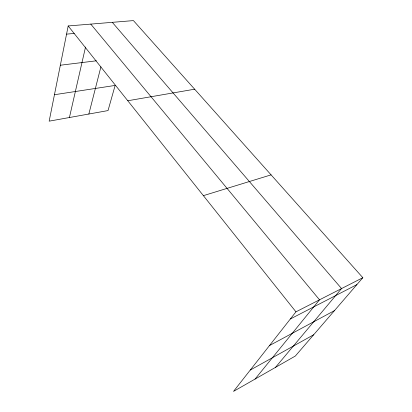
<?xml version="1.0" encoding="UTF-8"?>
<svg xmlns="http://www.w3.org/2000/svg" width="412" height="412" viewBox="0 0 412 412"><rect width="100%" height="100%" fill="white"/><g stroke="black" fill="none" stroke-linecap="round" stroke-linejoin="round"><path stroke-width="0.62" d="M362.838 277.703L295.955 311.838L233.511 391.4L295.327 356.04L362.838 277.703L133.431 20.6L68.186 25.956L49.162 121.164L108.032 110.576L115.133 85.428L54.446 94.719M69.427 117.518L85.531 47.025M88.848 114.026L100.914 66.821M255.064 379.071L319.511 299.812L90.769 24.102M275.448 367.411L341.553 288.565L112.291 22.336M250.275 370.043L313.656 334.776M269.489 345.56L334.477 310.612M290.357 318.97L356.869 284.63M203.389 195.654L271.081 174.868M127.782 100.749L194.644 89.203M60.343 65.225L96.393 60.796M66.553 34.134L74.232 33.439M68.186 25.956L295.955 311.838"/></g></svg>
